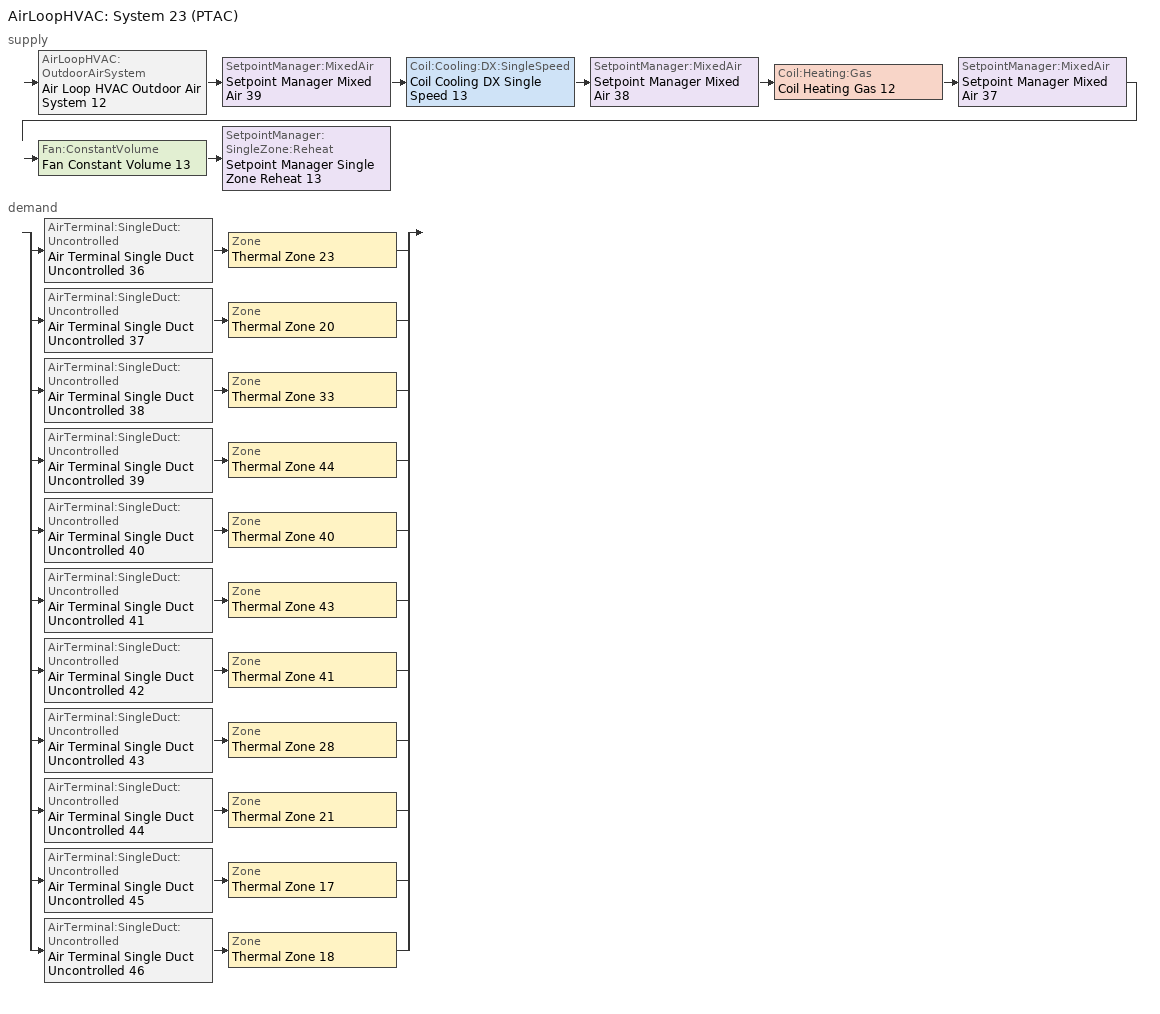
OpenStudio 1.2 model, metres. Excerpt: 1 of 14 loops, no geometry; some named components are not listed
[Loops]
AirLoopHVAC 'System 23 (PTAC)'
 supply: AirLoopHVAC:OutdoorAirSystem 'Air Loop HVAC Outdoor Air System 12' > SetpointManager:MixedAir 'Setpoint Manager Mixed Air 39' > Coil:Cooling:DX:SingleSpeed 'Coil Cooling DX Single Speed 13' > SetpointManager:MixedAir 'Setpoint Manager Mixed Air 38' > Coil:Heating:Gas 'Coil Heating Gas 12' > SetpointManager:MixedAir 'Setpoint Manager Mixed Air 37' > Fan:ConstantVolume 'Fan Constant Volume 13' > SetpointManager:SingleZone:Reheat 'Setpoint Manager Single Zone Reheat 13'
 demand: split
  | AirTerminal:SingleDuct:Uncontrolled 'Air Terminal Single Duct Uncontrolled 36' > Zone 'Thermal Zone 23'
  | AirTerminal:SingleDuct:Uncontrolled 'Air Terminal Single Duct Uncontrolled 37' > Zone 'Thermal Zone 20'
  | AirTerminal:SingleDuct:Uncontrolled 'Air Terminal Single Duct Uncontrolled 38' > Zone 'Thermal Zone 33'
  | AirTerminal:SingleDuct:Uncontrolled 'Air Terminal Single Duct Uncontrolled 39' > Zone 'Thermal Zone 44'
  | AirTerminal:SingleDuct:Uncontrolled 'Air Terminal Single Duct Uncontrolled 40' > Zone 'Thermal Zone 40'
  | AirTerminal:SingleDuct:Uncontrolled 'Air Terminal Single Duct Uncontrolled 41' > Zone 'Thermal Zone 43'
  | AirTerminal:SingleDuct:Uncontrolled 'Air Terminal Single Duct Uncontrolled 42' > Zone 'Thermal Zone 41'
  | AirTerminal:SingleDuct:Uncontrolled 'Air Terminal Single Duct Uncontrolled 43' > Zone 'Thermal Zone 28'
  | AirTerminal:SingleDuct:Uncontrolled 'Air Terminal Single Duct Uncontrolled 44' > Zone 'Thermal Zone 21'
  | AirTerminal:SingleDuct:Uncontrolled 'Air Terminal Single Duct Uncontrolled 45' > Zone 'Thermal Zone 17'
  | AirTerminal:SingleDuct:Uncontrolled 'Air Terminal Single Duct Uncontrolled 46' > Zone 'Thermal Zone 18'
[Sizing:Zone] Zone Cooling Design Supply Air Temperature {C}=14; Zone Heating Design Supply Air Temperature {C}=40; Zone Cooling Design Supply Air Humidity Ratio {kg-H2O/kg-air}=0.0085; Zone Heating Design Supply Air Humidity Ratio {kg-H2O/kg-air}=0.008; Heating Design Air Flow Method=DesignDay
Thermal Zone 17; Thermal Zone 18; Thermal Zone 20; Thermal Zone 21; Thermal Zone 23; Thermal Zone 28; Thermal Zone 33; Thermal Zone 40; Thermal Zone 41; Thermal Zone 43; Thermal Zone 44
[Zone equipment]
Thermal Zone 17: Air Terminal Single Duct Uncontrolled 45, Zone HVAC Baseboard Convective Electric 9
Thermal Zone 18: Air Terminal Single Duct Uncontrolled 46, Zone HVAC Baseboard Convective Electric 10
Thermal Zone 20: Air Terminal Single Duct Uncontrolled 37, Zone HVAC Baseboard Convective Electric 13
Thermal Zone 21: Air Terminal Single Duct Uncontrolled 44, Zone HVAC Baseboard Convective Electric 14
Thermal Zone 23: Air Terminal Single Duct Uncontrolled 36, Zone HVAC Baseboard Convective Electric 16
Thermal Zone 28: Air Terminal Single Duct Uncontrolled 43, Zone HVAC Baseboard Convective Electric 21
Thermal Zone 33: Air Terminal Single Duct Uncontrolled 38, Zone HVAC Baseboard Convective Electric 27
Thermal Zone 40: Air Terminal Single Duct Uncontrolled 40, Zone HVAC Baseboard Convective Electric 35
Thermal Zone 41: Air Terminal Single Duct Uncontrolled 42, Zone HVAC Baseboard Convective Electric 36
Thermal Zone 43: Air Terminal Single Duct Uncontrolled 41, Zone HVAC Baseboard Convective Electric 38
Thermal Zone 44: Air Terminal Single Duct Uncontrolled 39, Zone HVAC Baseboard Convective Electric 39
[AirLoopHVAC]
System 23 (PTAC): Design Supply Air Flow Rate {m3/s}=AutoSize
[Sizing:System]
System 23 (PTAC): Type of Load to Size On=Sensible; Design Outdoor Air Flow Rate {m3/s}=Autosize; Minimum System Air Flow Ratio=1; Preheat Design Temperature {C}=7; Preheat Design Humidity Ratio {kg-H2O/kg-Air}=0.008; Precool Design Temperature {C}=12.8; Precool Design Humidity Ratio {kg-H2O/kg-Air}=0.008; Central Cooling Design Supply Air Temperature {C}=12.8; Central Heating Design Supply Air Temperature {C}=40; Sizing Option=NonCoincident; 100% Outdoor Air in Cooling=Yes; 100% Outdoor Air in Heating=Yes; Central Cooling Design Supply Air Humidity Ratio {kg-H2O/kg-Air}=0.0085; Central Heating Design Supply Air Humidity Ratio {kg-H2O/kg-Air}=0.008; Cooling Design Air Flow Method=DesignDay; Cooling Design Air Flow Rate {m3/s}=0; Heating Design Air Flow Method=DesignDay; Heating Design Air Flow Rate {m3/s}=0; System Outdoor Air Method=ZoneSum
[Fan:ConstantVolume]
Fan Constant Volume 13: Availability Schedule=Always On Discrete; Pressure Rise {Pa}=1600; Maximum Flow Rate {m3/s}=AutoSize
[Coil:Heating:Gas]
Coil Heating Gas 12: Availability Schedule=Always On Discrete; Gas Burner Efficiency=0.8; Nominal Capacity {W}=65500; Parasitic Electric Load {W}=0; Parasitic Gas Load {W}=0
[Coil:Cooling:DX:SingleSpeed]
Coil Cooling DX Single Speed 13: Availability Schedule=Always On Discrete; Rated Total Cooling Capacity {W}=autosize; Rated Sensible Heat Ratio=autosize; Rated COP {W/W}=3; Rated Air Flow Rate {m3/s}=autosize; Rated Evaporator Fan Power Per Volume Flow Rate {W/(m3/s)}=773.3; Total Cooling Capacity Function of Temperature Curve=Curve Biquadratic 25; Total Cooling Capacity Function of Flow Fraction Curve=Curve Quadratic 37; Energy Input Ratio Function of Temperature Curve=Curve Biquadratic 26; Energy Input Ratio Function of Flow Fraction Curve=Curve Quadratic 38; Part Load Fraction Correlation Curve=Curve Quadratic 39; Condenser Type=AirCooled; Evaporative Condenser Effectiveness=0; Evaporative Condenser Air Flow Rate {m3/s}=Autosize; Evaporative Condenser Pump Rated Power Consumption {W}=Autosize; Crankcase Heater Capacity {W}=0; Maximum Outdoor Dry-Bulb Temperature for Crankcase Heater Operation {C}=0; Basin Heater Capacity {W/K}=0; Basin Heater Setpoint Temperature {C}=10
[SetpointManager:SingleZone:Reheat]
Setpoint Manager Single Zone Reheat 13: Minimum Supply Air Temperature {C}=-99; Maximum Supply Air Temperature {C}=99; Control Zone=Thermal Zone 23
[Controller:OutdoorAir]
Controller Outdoor Air 13: Minimum Outdoor Air Flow Rate {m3/s}=0.927; Maximum Outdoor Air Flow Rate {m3/s}=Autosize; Economizer Control Type=NoEconomizer; Economizer Control Action Type=ModulateFlow; Economizer Maximum Limit Dry-Bulb Temperature {C}=28; Economizer Maximum Limit Enthalpy {J/kg}=64000; Economizer Minimum Limit Dry-Bulb Temperature {C}=-100; Lockout Type=NoLockout; Minimum Limit Type=FixedMinimum; Minimum Outdoor Air Schedule=Always_On; Controller Mechanical Ventilation=Controller Mechanical Ventilation 13; High Humidity Control=No; Heat Recovery Bypass Control Type=BypassWhenOAFlowGreaterThanMinimum
[Controller:MechanicalVentilation]
Controller Mechanical Ventilation 13: Availability Schedule=Always On Discrete; System Outdoor Air Method=ZoneSum
[AirLoopHVAC:OutdoorAirSystem]
Air Loop HVAC Outdoor Air System 12: Controller=Controller Outdoor Air 13
[AirTerminal:SingleDuct:Uncontrolled] Availability Schedule=Always On Discrete; Maximum Air Flow Rate {m3/s}=AutoSize
Air Terminal Single Duct Uncontrolled 36; Air Terminal Single Duct Uncontrolled 37; Air Terminal Single Duct Uncontrolled 38; Air Terminal Single Duct Uncontrolled 39; Air Terminal Single Duct Uncontrolled 40; Air Terminal Single Duct Uncontrolled 41; Air Terminal Single Duct Uncontrolled 42; Air Terminal Single Duct Uncontrolled 43; Air Terminal Single Duct Uncontrolled 44; Air Terminal Single Duct Uncontrolled 45; Air Terminal Single Duct Uncontrolled 46
[ZoneHVAC:Baseboard:Convective:Electric] Availability Schedule=Always On Discrete 1; Nominal Capacity {W}=autosize; Efficiency=1
Zone HVAC Baseboard Convective Electric 9; Zone HVAC Baseboard Convective Electric 10; Zone HVAC Baseboard Convective Electric 13; Zone HVAC Baseboard Convective Electric 14; Zone HVAC Baseboard Convective Electric 16; Zone HVAC Baseboard Convective Electric 21; Zone HVAC Baseboard Convective Electric 27; Zone HVAC Baseboard Convective Electric 35; Zone HVAC Baseboard Convective Electric 36; Zone HVAC Baseboard Convective Electric 38; Zone HVAC Baseboard Convective Electric 39
[Schedule:Constant] Value=1
Always On Discrete; Always On Discrete 1
[Schedule:Ruleset]
Always_On: Default Day Schedule=Always_On Default Schedule; Summer Design Day Schedule=Always_On Summer Design Day; Winter Design Day Schedule=Always_On Winter Design Day
[Schedule:Day]
Always_On Default Schedule: 24, 0, 0
Always_On Rule 1 Day Schedule; Always_On Winter Design Day; Always_On Summer Design Day: 24, 0, 1
[Schedule:Rule]
Always_On Rule 1: Schedule Ruleset=Always_On; Rule Order=0; Day Schedule=Always_On Rule 1 Day Schedule; Apply Sunday=Yes; Apply Monday=Yes; Apply Tuesday=Yes; Apply Wednesday=Yes; Apply Thursday=Yes; Apply Friday=Yes; Apply Saturday=Yes; Date Specification Type=DateRange; Start Month=1; Start Day=1; End Month=12; End Day=31
[Curve:Biquadratic] Minimum Value of x {BasedOnField A2}=17; Maximum Value of x {BasedOnField A2}=22; Minimum Value of y {BasedOnField A3}=13; Maximum Value of y {BasedOnField A3}=46
Name | Coefficient1 Constant | Coefficient2 x | Coefficient3 x**2 | Coefficient4 y | Coefficient5 y**2 | Coefficient6 x*y
Curve Biquadratic 25 | 0.42415 | 0.04426 | -0.00042 | 0.00333 | -8e-005 | -0.00021
Curve Biquadratic 26 | 1.23649 | -0.02431 | 0.00057 | -0.01434 | 0.00063 | -0.00038
[Curve:Quadratic]
Name | Coefficient1 Constant | Coefficient2 x | Coefficient3 x**2 | Minimum Value of x {BasedOnField A2} | Maximum Value of x {BasedOnField A2}
Curve Quadratic 37 | 0.77136 | 0.34053 | -0.11088 | 0.75918 | 1.13877
Curve Quadratic 38 | 1.2055 | -0.32953 | 0.12308 | 0.75918 | 1.13877
Curve Quadratic 39 | 0.771 | 0.229 | 0 | 0 | 1
